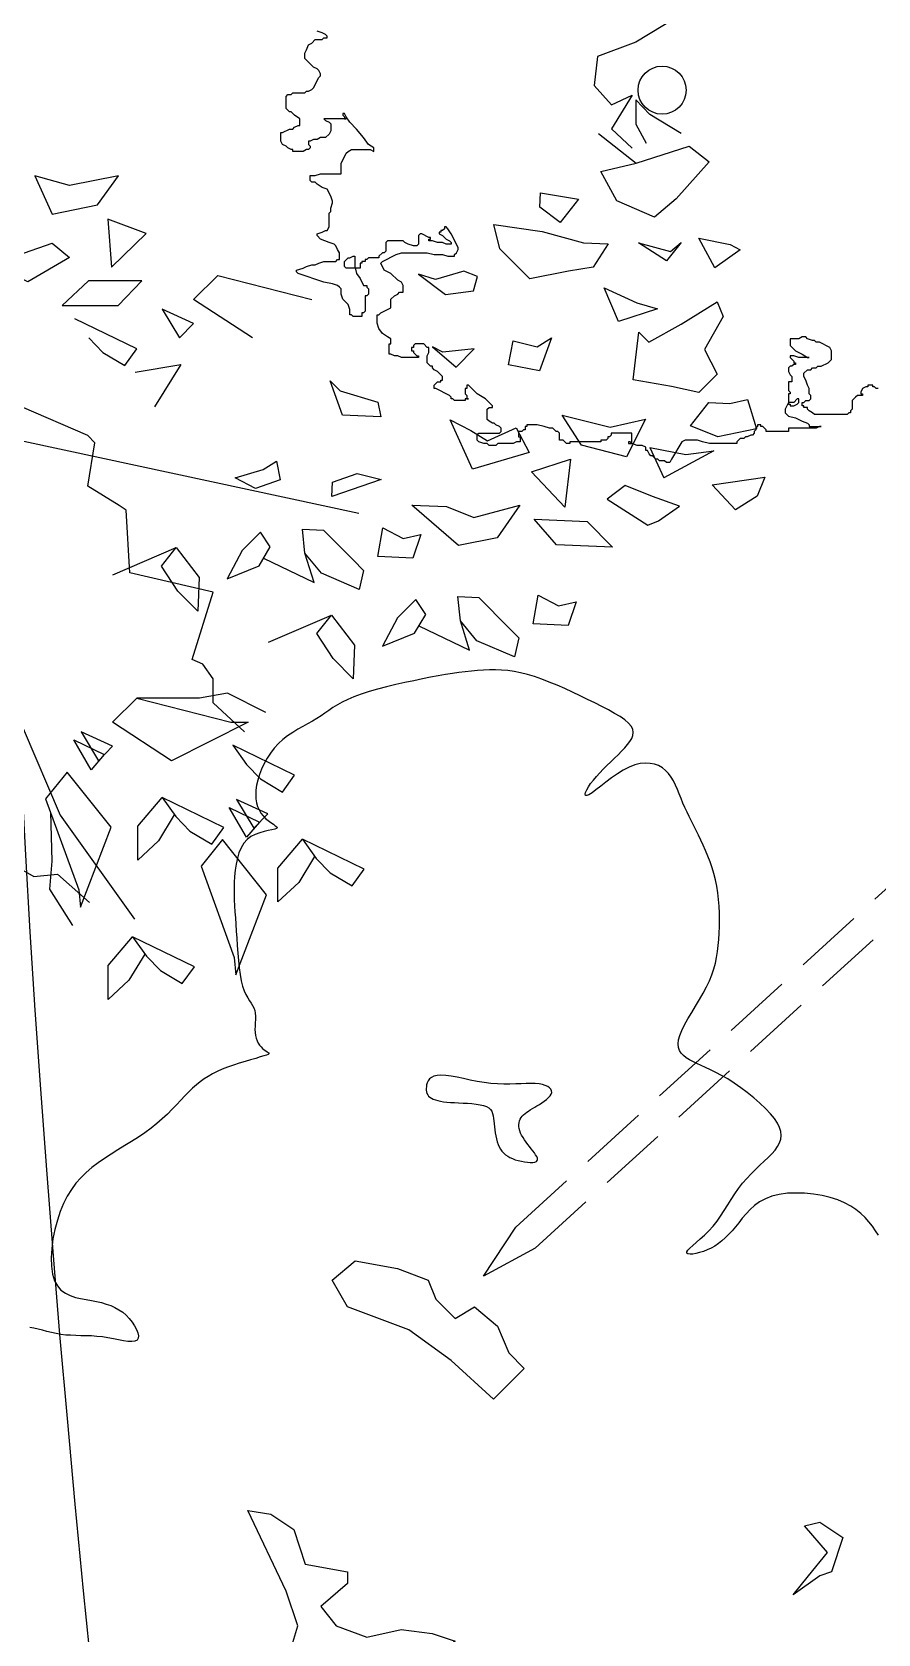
# Model space of a CAD drawing. Header units: metres. Extents: x 10 to 239, y 2 to 253.
# Drawn here: x 31.41 to 34.36, y 27.87 to 33.48 of the extents above; entities that cross this region are included whole.
import ezdxf

# ---------------------------------------------------------------- set-up
doc = ezdxf.new("R2010")
doc.units = ezdxf.units.M
doc.header["$MEASUREMENT"] = 0
doc.linetypes.add('ACAD_ISO02W100', pattern=[15, 12, -3])
for name, color, linetype in [('1', 7, 'Continuous'), ('1gris', 254, 'Continuous'), ('1lianas', 9, 'Continuous'), ('cot200', 9, 'Continuous')]:
    doc.layers.add(name, color=color, linetype=linetype)
doc.layers.add('bloques ARBOLES', color=7, linetype='Continuous', true_color=0xb8d897)

# ---------------------------------------------------------------- blocks, each defined once
blk = doc.blocks.new('ARBOL22')
for points in [[(2.3006, 0.0323), (2.2047, -0.0256), (2.1388, -0.0505), (2.1329, -0.1001), (2.1629, -0.1332), (2.1988, -0.1167), (2.1629, -0.1747), (2.1988, -0.2078)], [(2.2826, -0.1829), (2.2288, -0.1498), (2.2047, -0.125), (2.2047, -0.1665), (2.2227, -0.1996)], [(2.1404, -0.1829), (2.2052, -0.2339)], [(0.0955, -0.2667), (0.3885, -0.6389), (0.7185, -0.7382), (1.0902, -0.6989), (1.7287, -0.836)], [(0.0601, -0.2856), (0.1301, -0.3773), (0.2543, -0.5256), (0.3747, -0.669), (0.5514, -0.7291), (0.9606, -0.7594), (1.1512, -1.2067), (1.2148, -1.3558), (1.3427, -1.5344)], [(1.5456, -0.5346), (1.4438, -0.4684), (1.4858, -0.4271), (1.6476, -0.4684)], [(1.2641, -0.5346), (1.2882, -0.5595), (1.3259, -0.5819), (1.3466, -0.5531), (1.2402, -0.5015)], [(1.3437, -0.5936), (1.4223, -0.5804), (1.377, -0.6531)], [(1.5319, -1.212), (1.478, -1.1623), (1.478, -1.1209), (1.4601, -1.0961), (1.442, -1.0878), (1.478, -0.9719), (1.4061, -0.9552), (1.3343, -0.9388), (1.3283, -0.8311), (1.3163, -0.8228), (1.2624, -0.7895), (1.2743, -0.7151), (1.2621, -0.7025), (1.1483, -0.6528)], [(1.1427, -1.4459), (1.1692, -1.4613), (1.2104, -1.4573), (1.2651, -1.5061)], [(2.2289, -0.7228), (2.253, -0.775)], [(2.2289, -0.7228), (2.2907, -0.7351)], [(2.339, -0.729), (2.253, -0.775)], [(2.2907, -0.7351), (2.339, -0.729)], [(1.5644, -0.9137), (1.6514, -0.9555), (1.6357, -0.905), (1.6315, -0.8634), (1.6675, -0.865), (1.7191, -0.9169), (1.7363, -0.9344), (1.7289, -0.9672), (1.6642, -0.9394), (1.6357, -0.905)], [(1.3056, -0.9419), (1.4142, -0.8951), (1.454, -0.9467), (1.4514, -1.0046), (1.417, -0.97), (1.3889, -0.9272), (1.4142, -0.8951)], [(1.8317, -1.0298), (1.9187, -1.0716), (1.903, -1.0211), (1.8987, -0.9796), (1.9347, -0.9812), (1.9864, -1.0331), (2.0035, -1.0505), (1.9962, -1.0833), (1.9314, -1.0556), (1.903, -1.0211)], [(1.5729, -1.0581), (1.6815, -1.0113), (1.7212, -1.0629), (1.7187, -1.1208), (1.6843, -1.0861), (1.6562, -1.0433), (1.6815, -1.0113)], [(1.5683, -1.1791), (1.5024, -1.1459), (1.4544, -1.1543), (1.3467, -1.1543), (1.5085, -1.1957), (1.5383, -1.1957), (1.4065, -1.2619), (1.3047, -1.1957), (1.3467, -1.1543)], [(1.1981, -1.3506), (1.2002, -1.4346), (1.1965, -1.4831), (1.2358, -1.5455)], [(1.411, -1.355), (1.384, -1.3997), (1.3481, -1.4328), (1.3481, -1.3748), (1.3901, -1.325)], [(1.6522, -1.427), (1.6252, -1.4716), (1.5893, -1.5047), (1.5893, -1.4467), (1.6313, -1.397)], [(1.3601, -1.5949), (1.3331, -1.6395), (1.2972, -1.6726), (1.2972, -1.6146), (1.3392, -1.5649)]]:
    blk.add_lwpolyline(points)
for points in [[(2.1446, -0.2479), (2.2052, -0.2339), (2.2963, -0.2048), (2.3311, -0.2313), (2.2744, -0.295), (2.237, -0.3265), (2.1723, -0.2987)], [(1.315, -0.2554), (1.2311, -0.2721), (1.1712, -0.2554), (1.2012, -0.3218), (1.2791, -0.3052)], [(2.041, -0.2846), (2.1065, -0.2958), (2.0747, -0.3359), (2.0399, -0.3095)], [(1.297, -0.3301), (1.303, -0.4129), (1.3629, -0.3549)], [(2.115, -0.3709), (2.157, -0.3727), (2.1313, -0.413), (2.0889, -0.4195), (2.0224, -0.433), (1.9708, -0.3811), (1.9606, -0.3391), (2.044, -0.3511)], [(1.2311, -0.3963), (1.1593, -0.4378), (1.1412, -0.4294), (1.1061, -0.4025), (1.1532, -0.388), (1.2012, -0.3714)], [(2.2644, -0.3858), (2.283, -0.3701), (2.2576, -0.4021), (2.2093, -0.3706)], [(2.3132, -0.363), (2.3668, -0.3738), (2.3844, -0.3828), (2.3409, -0.4141)], [(1.3145, -0.4785), (1.355, -0.4363), (1.2636, -0.4363), (1.218, -0.4785)], [(1.8604, -0.4342), (1.8309, -0.4245), (1.8773, -0.4597), (1.9255, -0.4536), (1.9325, -0.429), (1.9091, -0.4197)], [(2.1749, -0.5063), (2.1502, -0.4481), (2.2064, -0.4743), (2.2419, -0.4843)], [(1.39, -0.4851), (1.4199, -0.5346), (1.4438, -0.5098)], [(2.2659, -0.618), (2.2005, -0.6068), (2.2102, -0.5243), (2.2274, -0.5417), (2.2827, -0.511), (2.3445, -0.4722), (2.3552, -0.4976), (2.3228, -0.5542), (2.3449, -0.5966), (2.3134, -0.6285)], [(1.8553, -0.5501), (1.8958, -0.585), (1.927, -0.5533), (1.8728, -0.5591)], [(1.9936, -0.5396), (2.0352, -0.5497), (2.0599, -0.5343), (2.0392, -0.5914), (1.9858, -0.5806)], [(1.6789, -0.6085), (1.6961, -0.6258), (1.7612, -0.6453), (1.766, -0.6704), (1.7002, -0.6675)], [(2.4125, -0.6909), (2.346, -0.7045), (2.2988, -0.6859), (2.3306, -0.6457), (2.3665, -0.6473), (2.3968, -0.6404)], [(1.9239, -0.7604), (1.8856, -0.6757), (1.9208, -0.6938), (1.95, -0.7117), (1.999, -0.689), (2.0211, -0.7316)], [(2.0779, -0.6676), (2.1609, -0.688), (2.2215, -0.674), (2.1886, -0.739), (2.1116, -0.7189)], [(2.0925, -0.743), (2.0829, -0.8255), (2.0256, -0.7649)], [(1.587, -0.7465), (1.5933, -0.7788), (1.5506, -0.7934), (1.5155, -0.7753), (1.5641, -0.7608)], [(1.6819, -0.8076), (1.683, -0.7828), (1.7257, -0.768), (1.7671, -0.7783)], [(2.1554, -0.812), (2.2253, -0.8567), (2.2438, -0.8491), (2.28, -0.8239), (2.2336, -0.8073), (2.1864, -0.7885)], [(2.4135, -0.807), (2.3765, -0.8301), (2.3364, -0.787), (2.4268, -0.7743)], [(2.0051, -0.822), (1.9666, -0.8783), (1.9001, -0.8919), (1.8193, -0.822), (1.879, -0.8246), (1.9261, -0.8434)], [(2.0299, -0.8465), (2.1212, -0.8506), (2.1649, -0.8947), (2.0685, -0.8905)], [(1.5762, -0.8941), (1.5593, -0.8685), (1.5279, -0.9002), (1.5019, -0.9488), (1.5568, -0.9264)], [(1.835, -0.8725), (1.8211, -0.9132), (1.7613, -0.9106), (1.7696, -0.8612), (1.8047, -0.8794)], [(1.8434, -1.0103), (1.8266, -0.9846), (1.7952, -1.0164), (1.7691, -1.065), (1.824, -1.0425)], [(2.1023, -0.9886), (2.0884, -1.0294), (2.0285, -1.0267), (2.0368, -0.9773), (2.0719, -0.9955)], [(1.3047, -1.237), (1.2509, -1.2123), (1.2808, -1.2619)], [(1.268, -1.2776), (1.2381, -1.2263), (1.2904, -1.2514)], [(1.5972, -1.3158), (1.618, -1.287), (1.5116, -1.2354), (1.5355, -1.2685), (1.5595, -1.2934)], [(1.2495, -1.514), (1.3026, -1.3765), (1.2268, -1.2816), (1.1897, -1.3274), (1.2466, -1.4844)], [(1.4757, -1.4054), (1.4965, -1.3766), (1.3901, -1.325), (1.4139, -1.3582), (1.438, -1.383)], [(1.5352, -1.3937), (1.5054, -1.3425), (1.5576, -1.3675)], [(1.572, -1.3532), (1.5181, -1.3285), (1.5481, -1.378)], [(1.5167, -1.6302), (1.5698, -1.4926), (1.4941, -1.3977), (1.457, -1.4435), (1.5138, -1.6005)], [(1.7169, -1.4774), (1.7377, -1.4485), (1.6313, -1.397), (1.6552, -1.4301), (1.6792, -1.455)], [(1.4248, -1.6453), (1.4456, -1.6164), (1.3392, -1.5649), (1.363, -1.598), (1.3871, -1.6229)]]:
    blk.add_lwpolyline(points, close=True)
blk = doc.blocks.new('ARB5')
blk.add_lwpolyline([(-4170, -2477), (-4148, -2511), (-4124, -2544), (-4098, -2577), (-4070, -2608), (-4039, -2639), (-4003, -2667), (-3964, -2693), (-3919, -2717), (-3869, -2738), (-3813, -2756), (-3753, -2770), (-3689, -2781), (-3624, -2787), (-3560, -2789), (-3497, -2787), (-3437, -2779), (-3383, -2766), (-3335, -2747), (-3292, -2724), (-3255, -2697), (-3222, -2667), (-3192, -2635), (-3164, -2603), (-3139, -2570), (-3114, -2539), (-3089, -2510), (-3064, -2483), (-3039, -2459), (-3013, -2437), (-2988, -2416), (-2961, -2398), (-2934, -2383), (-2906, -2369), (-2878, -2358), (-2849, -2349), (-2823, -2343), (-2799, -2339), (-2779, -2338), (-2764, -2341), (-2756, -2346), (-2755, -2355), (-2763, -2367), (-2778, -2383), (-2799, -2402), (-2825, -2425), (-2855, -2450), (-2886, -2479), (-2918, -2510), (-2949, -2544), (-2978, -2581), (-3005, -2619), (-3031, -2660), (-3057, -2701), (-3083, -2742), (-3109, -2783), (-3137, -2822), (-3166, -2861), (-3197, -2897), (-3229, -2931), (-3262, -2963), (-3295, -2994), (-3327, -3024), (-3356, -3052), (-3383, -3079), (-3407, -3106), (-3425, -3133), (-3440, -3159), (-3449, -3186), (-3452, -3213), (-3449, -3242), (-3440, -3272), (-3425, -3304), (-3402, -3338), (-3372, -3374), (-3335, -3413), (-3294, -3452), (-3249, -3491), (-3201, -3530), (-3153, -3566), (-3104, -3600), (-3057, -3631), (-3012, -3657), (-2970, -3679), (-2931, -3699), (-2894, -3716), (-2860, -3731), (-2829, -3745), (-2800, -3759), (-2774, -3772), (-2751, -3787), (-2730, -3803), (-2714, -3821), (-2701, -3841), (-2694, -3864), (-2691, -3889), (-2694, -3919), (-2703, -3952), (-2719, -3989), (-2739, -4031), (-2764, -4075), (-2792, -4121), (-2820, -4168), (-2849, -4216), (-2877, -4264), (-2901, -4311), (-2922, -4356), (-2940, -4400), (-2954, -4443), (-2966, -4486), (-2975, -4528), (-2982, -4571), (-2987, -4615), (-2991, -4661), (-2994, -4707), (-2996, -4756), (-2997, -4805), (-2996, -4855), (-2994, -4905), (-2990, -4955), (-2985, -5004), (-2977, -5053), (-2967, -5100), (-2955, -5146), (-2942, -5190), (-2927, -5233), (-2911, -5275), (-2894, -5316), (-2877, -5355), (-2859, -5393), (-2841, -5429), (-2824, -5465), (-2806, -5499), (-2789, -5533), (-2773, -5567), (-2757, -5600), (-2741, -5633), (-2727, -5667), (-2713, -5701), (-2699, -5734), (-2686, -5768), (-2672, -5800), (-2657, -5830), (-2640, -5859), (-2621, -5885), (-2599, -5908), (-2575, -5927), (-2547, -5943), (-2517, -5954), (-2484, -5960), (-2449, -5962), (-2411, -5958), (-2372, -5948), (-2330, -5931), (-2287, -5909), (-2243, -5882), (-2200, -5852), (-2158, -5821), (-2120, -5791), (-2085, -5765), (-2056, -5743), (-2033, -5728), (-2017, -5722), (-2008, -5723), (-2005, -5732), (-2008, -5745), (-2017, -5764), (-2029, -5786), (-2046, -5811), (-2066, -5837), (-2088, -5864), (-2113, -5891), (-2139, -5918), (-2166, -5945), (-2194, -5972), (-2221, -5998), (-2248, -6024), (-2273, -6050), (-2297, -6074), (-2318, -6098), (-2336, -6121), (-2350, -6143), (-2358, -6166), (-2360, -6188), (-2356, -6211), (-2344, -6234), (-2324, -6257), (-2297, -6281), (-2263, -6305), (-2223, -6329), (-2178, -6354), (-2129, -6380), (-2077, -6406), (-2023, -6432), (-1968, -6459), (-1911, -6486), (-1855, -6512), (-1798, -6537), (-1741, -6560), (-1686, -6582), (-1632, -6601), (-1579, -6616), (-1529, -6629), (-1481, -6638), (-1434, -6645), (-1388, -6648), (-1344, -6650), (-1299, -6650), (-1255, -6648), (-1211, -6645), (-1167, -6641), (-1121, -6636), (-1074, -6630), (-1026, -6623), (-975, -6615), (-922, -6606), (-865, -6595), (-805, -6583), (-741, -6570), (-675, -6556), (-608, -6541), (-540, -6524), (-474, -6507), (-412, -6489), (-353, -6470), (-300, -6451), (-254, -6431), (-213, -6411), (-178, -6391), (-145, -6371), (-115, -6350), (-86, -6330), (-57, -6310), (-26, -6290), (7, -6271), (42, -6252), (78, -6232), (115, -6211), (152, -6188), (189, -6164), (224, -6136), (257, -6106), (288, -6073), (315, -6036), (340, -5998), (362, -5958), (381, -5917), (396, -5877), (409, -5837), (418, -5799), (423, -5763), (425, -5729), (423, -5698), (419, -5668), (411, -5641), (400, -5616), (387, -5593), (370, -5572), (352, -5554), (332, -5538), (312, -5523), (294, -5511), (280, -5500), (270, -5491), (267, -5484), (271, -5478), (284, -5473), (305, -5469), (332, -5464), (362, -5457), (395, -5448), (428, -5436), (460, -5419), (488, -5398), (513, -5370), (532, -5337), (548, -5299), (560, -5259), (570, -5216), (576, -5171), (580, -5126), (583, -5081), (584, -5037), (584, -4994), (583, -4952), (581, -4909), (579, -4865), (575, -4819), (572, -4772), (569, -4722), (565, -4669), (561, -4615), (557, -4559), (552, -4505), (546, -4452), (539, -4402), (531, -4356), (521, -4316), (510, -4282), (497, -4253), (484, -4229), (471, -4208), (459, -4190), (448, -4172), (438, -4155), (432, -4136), (428, -4116), (426, -4093), (426, -4070), (428, -4046), (429, -4021), (430, -3997), (429, -3974), (427, -3952), (422, -3932), (415, -3913), (406, -3896), (396, -3881), (385, -3868), (374, -3856), (362, -3846), (351, -3839), (341, -3832), (333, -3827), (327, -3823), (325, -3820), (327, -3816), (334, -3812), (346, -3807), (366, -3801), (392, -3793), (425, -3783), (462, -3772), (503, -3760), (546, -3747), (589, -3732), (632, -3717), (672, -3702), (710, -3685), (744, -3668), (776, -3650), (806, -3631), (835, -3610), (862, -3588), (890, -3563), (918, -3536), (947, -3507), (977, -3475), (1008, -3441), (1041, -3407), (1076, -3372), (1114, -3336), (1154, -3301), (1197, -3267), (1242, -3234), (1290, -3202), (1340, -3170), (1391, -3139), (1442, -3108), (1492, -3077), (1541, -3045), (1588, -3012), (1633, -2977), (1675, -2941), (1714, -2902), (1751, -2861), (1784, -2815), (1815, -2766), (1842, -2712), (1867, -2653), (1888, -2588), (1906, -2520), (1920, -2450), (1929, -2380), (1933, -2312), (1931, -2249), (1924, -2191), (1909, -2142), (1888, -2103), (1861, -2072), (1829, -2049), (1794, -2032), (1755, -2019), (1716, -2010), (1675, -2003), (1636, -1996), (1598, -1988), (1561, -1980), (1527, -1969), (1494, -1958), (1463, -1944), (1434, -1928), (1406, -1909), (1381, -1887), (1357, -1863), (1336, -1837), (1318, -1810), (1303, -1783), (1294, -1758), (1290, -1735), (1292, -1717), (1300, -1703), (1316, -1695), (1339, -1693), (1367, -1694), (1400, -1699), (1436, -1706), (1474, -1713), (1515, -1720), (1555, -1727), (1596, -1731), (1636, -1734), (1675, -1735), (1714, -1736), (1752, -1737), (1790, -1739), (1826, -1741), (1862, -1746), (1897, -1752), (1931, -1760), (1965, -1768), (1997, -1777), (2029, -1785), (2061, -1791), (2092, -1796)])
for points in [[(-564, 631), (2, 829), (172, 602), (115, 404), (200, 149), (484, -446), (314, -418), (144, -305), (59, -50), (-253, 7), (-253, 92), (-55, 262), (-168, 404), (-394, 489), (-649, 432), (-876, 461), (-1046, 517), (-876, 659)], [(-3907, -248), (-3822, 7), (-3737, 36), (-3539, 177), (-3652, 36), (-3794, -135), (-3624, -333), (-3737, -361)], [(-1556, -1495), (-1329, -1268), (-1018, -1552), (-706, -1779), (-253, -1949), (-140, -2147), (-309, -2289), (-621, -2232), (-848, -2147), (-904, -2005), (-1046, -1864), (-1188, -1949), (-1358, -1807), (-1443, -1609)], [(-1310, -3598), (-1260, -3604), (-1209, -3613), (-1158, -3623), (-1109, -3634), (-1061, -3643), (-1017, -3651), (-977, -3657), (-942, -3659), (-913, -3657), (-890, -3651), (-872, -3642), (-858, -3631), (-848, -3617), (-841, -3603), (-836, -3588), (-834, -3574), (-832, -3560), (-833, -3547), (-835, -3535), (-838, -3524), (-844, -3514), (-851, -3505), (-860, -3496), (-871, -3489), (-885, -3482), (-901, -3476), (-918, -3471), (-939, -3467), (-961, -3463), (-985, -3460), (-1012, -3458), (-1041, -3456), (-1072, -3454), (-1105, -3453), (-1138, -3451), (-1170, -3449), (-1201, -3446), (-1230, -3441), (-1256, -3435), (-1277, -3427), (-1294, -3418), (-1307, -3406), (-1317, -3392), (-1323, -3376), (-1328, -3359), (-1330, -3340), (-1332, -3321), (-1334, -3300), (-1336, -3278), (-1339, -3256), (-1342, -3234), (-1346, -3211), (-1351, -3189), (-1357, -3168), (-1364, -3148), (-1372, -3130), (-1381, -3113), (-1392, -3098), (-1405, -3084), (-1418, -3072), (-1434, -3061), (-1451, -3051), (-1469, -3043), (-1490, -3035), (-1512, -3029), (-1535, -3023), (-1558, -3019), (-1580, -3016), (-1601, -3014), (-1619, -3015), (-1634, -3017), (-1646, -3021), (-1652, -3028), (-1654, -3036), (-1653, -3046), (-1648, -3058), (-1640, -3071), (-1631, -3085), (-1620, -3100), (-1608, -3116), (-1595, -3132), (-1583, -3148), (-1570, -3165), (-1558, -3182), (-1547, -3199), (-1537, -3215), (-1529, -3232), (-1523, -3248), (-1519, -3264), (-1516, -3279), (-1516, -3294), (-1518, -3308), (-1522, -3321), (-1527, -3334), (-1534, -3346), (-1542, -3357), (-1551, -3367), (-1562, -3376), (-1574, -3386), (-1587, -3394), (-1601, -3403), (-1617, -3412), (-1633, -3422), (-1650, -3432), (-1668, -3443), (-1687, -3455), (-1704, -3467), (-1721, -3480), (-1735, -3493), (-1747, -3506), (-1755, -3519), (-1759, -3531), (-1758, -3544), (-1753, -3555), (-1743, -3566), (-1729, -3575), (-1711, -3583), (-1690, -3590), (-1665, -3595), (-1636, -3598), (-1604, -3598), (-1570, -3598), (-1533, -3596), (-1493, -3594), (-1450, -3593), (-1406, -3592), (-1359, -3594)]]:
    blk.add_lwpolyline(points, close=True)
blk = doc.blocks.new('asddsd')
at = {"layer": 'bloques ARBOLES', "xscale": 2.033276188942182, "yscale": 2.033276188942182, "zscale": 2.033276188942182}
blk.add_blockref('ARBOL22', (10.4051, 24.192), dxfattribs=at)
at = {"layer": 'bloques ARBOLES', "xscale": 0.0004740765671158, "yscale": 0.0004740765671158, "zscale": 0.0004740765671158, "rotation": 180}
blk.add_blockref('ARB5', (13.7602, 18.7914), dxfattribs=at)
blk = doc.blocks.new('A$C0BFF049C')
for p, q in [((0.0463, 0.5052), (0.0484, 0.5115)), ((0.0484, 0.5115), (0.0526, 0.5136)), ((0.0526, 0.5136), (0.0569, 0.5178)), ((0.0569, 0.5178), (0.0653, 0.5178)), ((0.0653, 0.5262), (0.059, 0.5283)), ((0.0695, 0.5241), (0.0653, 0.5262)), ((0.0653, 0.5178), (0.0674, 0.5199)), ((0.0674, 0.5199), (0.0716, 0.5199)), ((0.0716, 0.522), (0.0695, 0.5241)), ((0.0716, 0.5199), (0.0716, 0.522)), ((0.0442, 0.501), (0.0463, 0.5052)), ((0.0442, 0.4946), (0.0442, 0.501)), ((0.0548, 0.4841), (0.0442, 0.4946)), ((0.059, 0.482), (0.0548, 0.4841)), ((0.0548, 0.4589), (0.0611, 0.4715)), ((0.0611, 0.4799), (0.059, 0.482)), ((0.0632, 0.4757), (0.0611, 0.4799)), ((0.0611, 0.4715), (0.0632, 0.4736)), ((0.0632, 0.4736), (0.0632, 0.4757)), ((0.0274, 0.4504), (0.0295, 0.4525)), ((0.0295, 0.4525), (0.0442, 0.4525)), ((0.0442, 0.4525), (0.0463, 0.4546)), ((0.0463, 0.4546), (0.0484, 0.4546)), ((0.0484, 0.4546), (0.0526, 0.4567)), ((0.0526, 0.4567), (0.0548, 0.4589)), ((0.0211, 0.4483), (0.0232, 0.4504)), ((0.0211, 0.4336), (0.0211, 0.4483)), ((0.0253, 0.4294), (0.0211, 0.4336)), ((0.0232, 0.4504), (0.0274, 0.4504)), ((0.0274, 0.4294), (0.0253, 0.4294)), ((0.0316, 0.4252), (0.0274, 0.4294)), ((0.0379, 0.421), (0.0316, 0.4252)), ((0.0316, 0.4104), (0.0358, 0.4125)), ((0.0358, 0.4125), (0.0379, 0.4125)), ((0.0379, 0.4125), (0.0379, 0.421)), ((0.0674, 0.421), (0.0695, 0.4189)), ((0.0948, 0.421), (0.0674, 0.421)), ((0.0695, 0.4189), (0.0737, 0.4168)), ((0.0737, 0.4168), (0.0758, 0.4147)), ((0.0758, 0.4147), (0.0758, 0.4062)), ((0.0906, 0.4273), (0.0906, 0.4252)), ((0.0927, 0.4273), (0.0906, 0.4273)), ((0.0906, 0.4252), (0.0927, 0.4231)), ((0.0948, 0.4231), (0.0927, 0.4273)), ((0.0927, 0.4231), (0.0927, 0.421)), ((0.0927, 0.421), (0.0948, 0.421)), ((0.099, 0.4168), (0.0948, 0.4231)), ((0.1074, 0.4083), (0.099, 0.4168)), ((0.0147, 0.4041), (0.0168, 0.4041)), ((0.0147, 0.3936), (0.0147, 0.4041)), ((0.0168, 0.3894), (0.0147, 0.3936)), ((0.0168, 0.4041), (0.0253, 0.4083)), ((0.0253, 0.4083), (0.0295, 0.4083)), ((0.0295, 0.4083), (0.0316, 0.4104)), ((0.0484, 0.3936), (0.0484, 0.3894)), ((0.0505, 0.3936), (0.0484, 0.3936)), ((0.0548, 0.3957), (0.0505, 0.3936)), ((0.059, 0.3957), (0.0548, 0.3957)), ((0.0632, 0.3978), (0.059, 0.3957)), ((0.0695, 0.3978), (0.0632, 0.3978)), ((0.0737, 0.402), (0.0695, 0.3978)), ((0.0758, 0.4062), (0.0737, 0.402)), ((0.1158, 0.3978), (0.1074, 0.4083)), ((0.1221, 0.3894), (0.1158, 0.3978)), ((0.0211, 0.3873), (0.0168, 0.3894)), ((0.0232, 0.3852), (0.0211, 0.3873)), ((0.0274, 0.3831), (0.0232, 0.3852)), ((0.0295, 0.3831), (0.0274, 0.3831)), ((0.0295, 0.381), (0.0295, 0.3831)), ((0.0421, 0.381), (0.0295, 0.381)), ((0.0463, 0.3831), (0.0421, 0.381)), ((0.0484, 0.3831), (0.0463, 0.3831)), ((0.0484, 0.3894), (0.0505, 0.3873)), ((0.0505, 0.3852), (0.0484, 0.3831)), ((0.0505, 0.3873), (0.0505, 0.3852)), ((0.0884, 0.3662), (0.0948, 0.3789)), ((0.0948, 0.3789), (0.0969, 0.381)), ((0.0969, 0.381), (0.1011, 0.3831)), ((0.1011, 0.3831), (0.1242, 0.3831)), ((0.1285, 0.3852), (0.1221, 0.3894)), ((0.1242, 0.3831), (0.1285, 0.381)), ((0.1285, 0.381), (0.1285, 0.3852)), ((0.0569, 0.3515), (0.0632, 0.3536)), ((0.0632, 0.3536), (0.0884, 0.3536)), ((0.0884, 0.3536), (0.0884, 0.3662)), ((0.0505, 0.3515), (0.0569, 0.3515)), ((0.0505, 0.3452), (0.0505, 0.3515)), ((0.0526, 0.3431), (0.0505, 0.3452)), ((0.0569, 0.3431), (0.0526, 0.3431)), ((0.059, 0.341), (0.0569, 0.3431)), ((0.0653, 0.3368), (0.059, 0.341)), ((0.0716, 0.3347), (0.0653, 0.3368)), ((0.0758, 0.3262), (0.0716, 0.3347)), ((0.0779, 0.3199), (0.0758, 0.3262)), ((0.0758, 0.3115), (0.0779, 0.3178)), ((0.0779, 0.3178), (0.0779, 0.3199)), ((0.0737, 0.3052), (0.0758, 0.3073)), ((0.0737, 0.2884), (0.0737, 0.3052)), ((0.0758, 0.3073), (0.0758, 0.3115)), ((0.059, 0.2799), (0.0653, 0.282)), ((0.059, 0.2778), (0.059, 0.2799)), ((0.0632, 0.2736), (0.059, 0.2778)), ((0.0653, 0.282), (0.0695, 0.2842)), ((0.0695, 0.2842), (0.0716, 0.2842)), ((0.0716, 0.2842), (0.0737, 0.2884)), ((0.1853, 0.2799), (0.1832, 0.2778)), ((0.1832, 0.2778), (0.1832, 0.2673)), ((0.1874, 0.2799), (0.1853, 0.2799)), ((0.1958, 0.2757), (0.1874, 0.2799)), ((0.198, 0.2757), (0.1958, 0.2757)), ((0.198, 0.2736), (0.198, 0.2757)), ((0.2085, 0.282), (0.2085, 0.2799)), ((0.2106, 0.282), (0.2085, 0.282)), ((0.2085, 0.2799), (0.2127, 0.2778)), ((0.2106, 0.2842), (0.2106, 0.282)), ((0.2127, 0.2842), (0.2106, 0.2842)), ((0.2148, 0.2863), (0.2127, 0.2842)), ((0.2127, 0.2778), (0.2169, 0.2736)), ((0.2148, 0.2884), (0.2148, 0.2863)), ((0.2169, 0.2884), (0.2148, 0.2884)), ((0.219, 0.2863), (0.2169, 0.2884)), ((0.2232, 0.2799), (0.219, 0.2863)), ((0.2316, 0.2631), (0.2232, 0.2799)), ((0.0737, 0.2694), (0.0632, 0.2736)), ((0.08, 0.2673), (0.0737, 0.2694)), ((0.0821, 0.2652), (0.08, 0.2673)), ((0.0842, 0.261), (0.0821, 0.2652)), ((0.0863, 0.2568), (0.0842, 0.261)), ((0.0863, 0.2484), (0.0863, 0.2568)), ((0.139, 0.2568), (0.1348, 0.2526)), ((0.1411, 0.2568), (0.139, 0.2568)), ((0.1432, 0.2589), (0.1411, 0.2568)), ((0.1453, 0.2715), (0.1432, 0.2694)), ((0.1432, 0.2694), (0.1432, 0.2589)), ((0.1643, 0.2715), (0.1453, 0.2715)), ((0.1558, 0.2547), (0.1622, 0.2568)), ((0.1622, 0.2568), (0.1937, 0.2568)), ((0.1664, 0.2694), (0.1643, 0.2715)), ((0.1706, 0.2673), (0.1664, 0.2694)), ((0.1769, 0.2652), (0.1706, 0.2673)), ((0.1811, 0.2652), (0.1769, 0.2652)), ((0.1832, 0.2673), (0.1811, 0.2652)), ((0.1937, 0.2568), (0.2022, 0.2547)), ((0.1958, 0.2736), (0.198, 0.2736)), ((0.1958, 0.2715), (0.1958, 0.2736)), ((0.2001, 0.2715), (0.1958, 0.2715)), ((0.2064, 0.2694), (0.2001, 0.2715)), ((0.2127, 0.2694), (0.2064, 0.2694)), ((0.2169, 0.2673), (0.2127, 0.2694)), ((0.2169, 0.2736), (0.2211, 0.2715)), ((0.2232, 0.2673), (0.2169, 0.2673)), ((0.2211, 0.2715), (0.2232, 0.2694)), ((0.2232, 0.2694), (0.2232, 0.2673)), ((0.2274, 0.2547), (0.2295, 0.2568)), ((0.2295, 0.2568), (0.2316, 0.261)), ((0.2316, 0.261), (0.2316, 0.2631)), ((0.0337, 0.2357), (0.0421, 0.2378)), ((0.0337, 0.2336), (0.0337, 0.2357)), ((0.0421, 0.2378), (0.0463, 0.24)), ((0.0463, 0.24), (0.0526, 0.2421)), ((0.0526, 0.2421), (0.0569, 0.2421)), ((0.0569, 0.2421), (0.0611, 0.2442)), ((0.0611, 0.2442), (0.0674, 0.2463)), ((0.0674, 0.2463), (0.0821, 0.2463)), ((0.0821, 0.2463), (0.0842, 0.2484)), ((0.0842, 0.2484), (0.0863, 0.2484)), ((0.0927, 0.2463), (0.0969, 0.2505)), ((0.0927, 0.24), (0.0927, 0.2463)), ((0.0948, 0.2378), (0.0927, 0.24)), ((0.1116, 0.2378), (0.0948, 0.2378)), ((0.0969, 0.2505), (0.099, 0.2505)), ((0.099, 0.2505), (0.1032, 0.2526)), ((0.1032, 0.2526), (0.1053, 0.2526)), ((0.1053, 0.2526), (0.1053, 0.24)), ((0.1053, 0.24), (0.1074, 0.2315)), ((0.1116, 0.2442), (0.1116, 0.2378)), ((0.1137, 0.2442), (0.1116, 0.2442)), ((0.1137, 0.2463), (0.1137, 0.2442)), ((0.1179, 0.2463), (0.1137, 0.2463)), ((0.1179, 0.2484), (0.1179, 0.2463)), ((0.12, 0.2484), (0.1179, 0.2484)), ((0.1221, 0.2505), (0.12, 0.2484)), ((0.1348, 0.2505), (0.1221, 0.2505)), ((0.1348, 0.2526), (0.1348, 0.2505)), ((0.1369, 0.2442), (0.139, 0.2463)), ((0.1411, 0.2357), (0.1369, 0.2442)), ((0.139, 0.2463), (0.1558, 0.2547)), ((0.1495, 0.2315), (0.1411, 0.2357)), ((0.2022, 0.2547), (0.2127, 0.2547)), ((0.2127, 0.2547), (0.219, 0.2526)), ((0.219, 0.2526), (0.2274, 0.2526)), ((0.2274, 0.2526), (0.2274, 0.2547)), ((0.0358, 0.2315), (0.0337, 0.2336)), ((0.0674, 0.221), (0.0358, 0.2315)), ((0.0779, 0.2189), (0.0674, 0.221)), ((0.0842, 0.2168), (0.0779, 0.2189)), ((0.0863, 0.2147), (0.0842, 0.2168)), ((0.1074, 0.2315), (0.1116, 0.2252)), ((0.1116, 0.2252), (0.1158, 0.2168)), ((0.1158, 0.2168), (0.12, 0.2168)), ((0.12, 0.2168), (0.12, 0.2147)), ((0.1579, 0.2231), (0.1495, 0.2315)), ((0.1622, 0.221), (0.1579, 0.2231)), ((0.1643, 0.2168), (0.1622, 0.221)), ((0.1643, 0.2084), (0.1643, 0.2168)), ((0.0884, 0.2126), (0.0863, 0.2147)), ((0.0884, 0.2063), (0.0884, 0.2126)), ((0.0906, 0.2), (0.0884, 0.2063)), ((0.0969, 0.1936), (0.0906, 0.2)), ((0.1179, 0.2042), (0.1179, 0.1852)), ((0.12, 0.2042), (0.1179, 0.2042)), ((0.12, 0.2147), (0.1221, 0.2126)), ((0.1221, 0.2063), (0.12, 0.2042)), ((0.1221, 0.2126), (0.1221, 0.2063)), ((0.1495, 0.2), (0.1537, 0.2042)), ((0.1495, 0.1894), (0.1495, 0.2)), ((0.1537, 0.2042), (0.1579, 0.2063)), ((0.1579, 0.2063), (0.16, 0.2084)), ((0.16, 0.2084), (0.1643, 0.2084)), ((0.099, 0.1873), (0.0969, 0.1936)), ((0.099, 0.181), (0.099, 0.1873)), ((0.1011, 0.181), (0.099, 0.181)), ((0.1032, 0.1789), (0.1011, 0.181)), ((0.1137, 0.1789), (0.1032, 0.1789)), ((0.1137, 0.1831), (0.1137, 0.1789)), ((0.1158, 0.1831), (0.1137, 0.1831)), ((0.1179, 0.1852), (0.1158, 0.1831)), ((0.1327, 0.181), (0.1348, 0.181)), ((0.1327, 0.1705), (0.1327, 0.181)), ((0.1348, 0.181), (0.1369, 0.1831)), ((0.1369, 0.1831), (0.1495, 0.1894)), ((0.1348, 0.1642), (0.1327, 0.1705)), ((0.139, 0.1579), (0.1348, 0.1642)), ((0.1453, 0.1537), (0.139, 0.1579)), ((0.1495, 0.1515), (0.1453, 0.1537)), ((0.1474, 0.1452), (0.1495, 0.1452)), ((0.1474, 0.1326), (0.1474, 0.1452)), ((0.1495, 0.1452), (0.1495, 0.1515)), ((0.1748, 0.141), (0.1748, 0.1368)), ((0.1769, 0.141), (0.1748, 0.141)), ((0.179, 0.1452), (0.1769, 0.1431)), ((0.1769, 0.1431), (0.1769, 0.141)), ((0.1895, 0.1452), (0.179, 0.1452)), ((0.1937, 0.141), (0.1895, 0.1452)), ((0.1958, 0.141), (0.1937, 0.141)), ((0.1958, 0.1347), (0.1958, 0.141)), ((0.6381, 0.1515), (0.6381, 0.1431)), ((0.6486, 0.1515), (0.6381, 0.1515)), ((0.6381, 0.1431), (0.6444, 0.1368)), ((0.6528, 0.1537), (0.6486, 0.1515)), ((0.657, 0.1537), (0.6528, 0.1537)), ((0.6591, 0.1515), (0.657, 0.1537)), ((0.6655, 0.1494), (0.6591, 0.1515)), ((0.6676, 0.1494), (0.6655, 0.1494)), ((0.6697, 0.1473), (0.6676, 0.1494)), ((0.6739, 0.1473), (0.6697, 0.1473)), ((0.6865, 0.141), (0.6739, 0.1473)), ((0.6886, 0.1368), (0.6865, 0.141)), ((0.1495, 0.1326), (0.1474, 0.1326)), ((0.1537, 0.1305), (0.1495, 0.1326)), ((0.1579, 0.1305), (0.1537, 0.1305)), ((0.1622, 0.1284), (0.1579, 0.1305)), ((0.1832, 0.1284), (0.1622, 0.1284)), ((0.1748, 0.1368), (0.1769, 0.1368)), ((0.1769, 0.1368), (0.1769, 0.1347)), ((0.1769, 0.1347), (0.1811, 0.1305)), ((0.1811, 0.1305), (0.1832, 0.1305)), ((0.1832, 0.1305), (0.1832, 0.1284)), ((0.1937, 0.1305), (0.1958, 0.1347)), ((0.1937, 0.1221), (0.1937, 0.1305)), ((0.198, 0.1179), (0.1937, 0.1221)), ((0.2001, 0.1179), (0.198, 0.1179)), ((0.2001, 0.1158), (0.2001, 0.1179)), ((0.6381, 0.1179), (0.636, 0.1158)), ((0.6381, 0.1305), (0.6381, 0.1284)), ((0.6423, 0.1305), (0.6381, 0.1305)), ((0.6381, 0.1284), (0.6423, 0.1242)), ((0.6402, 0.1179), (0.6381, 0.1179)), ((0.6423, 0.12), (0.6402, 0.1179)), ((0.6486, 0.1284), (0.6423, 0.1305)), ((0.6423, 0.1242), (0.6423, 0.1221)), ((0.6423, 0.1221), (0.6444, 0.1221)), ((0.6444, 0.12), (0.6423, 0.12)), ((0.6444, 0.1368), (0.6528, 0.1326)), ((0.6444, 0.1221), (0.6444, 0.12)), ((0.6613, 0.1284), (0.6486, 0.1284)), ((0.6528, 0.1326), (0.6591, 0.1284)), ((0.6591, 0.1284), (0.6613, 0.1284)), ((0.6697, 0.1158), (0.6718, 0.1179)), ((0.6718, 0.1179), (0.676, 0.1179)), ((0.676, 0.1179), (0.6844, 0.1221)), ((0.6844, 0.1221), (0.6886, 0.1263)), ((0.6886, 0.1263), (0.6886, 0.1368)), ((0.2022, 0.1137), (0.2001, 0.1158)), ((0.2064, 0.1116), (0.2022, 0.1137)), ((0.2022, 0.0947), (0.2064, 0.0989)), ((0.2127, 0.1052), (0.2064, 0.1116)), ((0.2064, 0.0989), (0.2106, 0.0989)), ((0.2106, 0.101), (0.2127, 0.101)), ((0.2106, 0.0989), (0.2106, 0.101)), ((0.2127, 0.101), (0.2127, 0.1052)), ((0.636, 0.1158), (0.636, 0.1116)), ((0.636, 0.1116), (0.6381, 0.1073)), ((0.636, 0.0989), (0.636, 0.0884)), ((0.6402, 0.0989), (0.636, 0.0989)), ((0.6381, 0.1073), (0.6402, 0.1052)), ((0.6402, 0.1052), (0.6402, 0.0989)), ((0.6549, 0.1095), (0.6591, 0.1137)), ((0.6549, 0.1052), (0.6549, 0.1095)), ((0.657, 0.101), (0.6549, 0.1052)), ((0.6591, 0.0947), (0.657, 0.101)), ((0.6591, 0.1137), (0.6634, 0.1137)), ((0.6634, 0.1137), (0.6655, 0.1158)), ((0.6655, 0.1158), (0.6697, 0.1158)), ((0.2022, 0.0905), (0.2022, 0.0947)), ((0.2043, 0.0905), (0.2022, 0.0905)), ((0.2211, 0.0821), (0.2043, 0.0905)), ((0.2232, 0.08), (0.2211, 0.0821)), ((0.2232, 0.0779), (0.2232, 0.08)), ((0.2401, 0.0905), (0.2401, 0.0842)), ((0.2422, 0.0905), (0.2401, 0.0905)), ((0.2401, 0.0842), (0.2422, 0.0821)), ((0.2422, 0.0947), (0.2422, 0.0905)), ((0.2443, 0.0947), (0.2422, 0.0947)), ((0.2422, 0.0821), (0.2422, 0.0779)), ((0.2485, 0.0905), (0.2443, 0.0947)), ((0.2548, 0.0842), (0.2485, 0.0905)), ((0.2653, 0.0779), (0.2548, 0.0842)), ((0.636, 0.0884), (0.6381, 0.0863)), ((0.636, 0.0842), (0.636, 0.0716)), ((0.6381, 0.0842), (0.636, 0.0842)), ((0.6381, 0.0863), (0.6381, 0.0842)), ((0.6613, 0.0905), (0.6591, 0.0947)), ((0.6613, 0.0842), (0.6613, 0.0905)), ((0.6634, 0.0821), (0.6613, 0.0842)), ((0.6634, 0.0779), (0.6634, 0.0821)), ((0.7181, 0.08), (0.716, 0.0779)), ((0.7202, 0.0821), (0.7181, 0.08)), ((0.7265, 0.0821), (0.7202, 0.0821)), ((0.7265, 0.0905), (0.7244, 0.0863)), ((0.7244, 0.0863), (0.7244, 0.0842)), ((0.7244, 0.0842), (0.7265, 0.0842)), ((0.7307, 0.0926), (0.7265, 0.0905)), ((0.7265, 0.0842), (0.7265, 0.0821)), ((0.7329, 0.0926), (0.7307, 0.0926)), ((0.7329, 0.0947), (0.7329, 0.0926)), ((0.7392, 0.0947), (0.7329, 0.0947)), ((0.7392, 0.0926), (0.7392, 0.0947)), ((0.7413, 0.0926), (0.7392, 0.0926)), ((0.7434, 0.0905), (0.7413, 0.0926)), ((0.7455, 0.0905), (0.7434, 0.0905)), ((0.2253, 0.0779), (0.2232, 0.0779)), ((0.2274, 0.0758), (0.2253, 0.0779)), ((0.2401, 0.0758), (0.2274, 0.0758)), ((0.2401, 0.0779), (0.2401, 0.0758)), ((0.2443, 0.0779), (0.2401, 0.0779)), ((0.2422, 0.0779), (0.2443, 0.0779)), ((0.2738, 0.0695), (0.2653, 0.0779)), ((0.2674, 0.0652), (0.2696, 0.0674)), ((0.2674, 0.0526), (0.2674, 0.0652)), ((0.2696, 0.0674), (0.2738, 0.0674)), ((0.2738, 0.0674), (0.2738, 0.0695)), ((0.636, 0.0737), (0.6318, 0.0652)), ((0.6318, 0.0652), (0.6318, 0.061)), ((0.6318, 0.061), (0.636, 0.0568)), ((0.6423, 0.0737), (0.636, 0.0737)), ((0.636, 0.0716), (0.6381, 0.0716)), ((0.6381, 0.0716), (0.6381, 0.0695)), ((0.6381, 0.0695), (0.6423, 0.0695)), ((0.6465, 0.0779), (0.6423, 0.0737)), ((0.6423, 0.0695), (0.6465, 0.0716)), ((0.6486, 0.0779), (0.6465, 0.0779)), ((0.6465, 0.0716), (0.6486, 0.0737)), ((0.6486, 0.0737), (0.6486, 0.0779)), ((0.6528, 0.0737), (0.6549, 0.0737)), ((0.6528, 0.0695), (0.6528, 0.0737)), ((0.6549, 0.0695), (0.6528, 0.0695)), ((0.6549, 0.0737), (0.657, 0.0758)), ((0.6549, 0.0674), (0.6549, 0.0695)), ((0.6591, 0.0674), (0.6549, 0.0674)), ((0.657, 0.0758), (0.6613, 0.0758)), ((0.6591, 0.0652), (0.6591, 0.0674)), ((0.6613, 0.0631), (0.6591, 0.0652)), ((0.6613, 0.0758), (0.6634, 0.0779)), ((0.6655, 0.061), (0.6613, 0.0631)), ((0.6676, 0.0589), (0.6655, 0.061)), ((0.7076, 0.0589), (0.6676, 0.0589)), ((0.7097, 0.061), (0.7076, 0.0589)), ((0.7118, 0.061), (0.7097, 0.061)), ((0.7139, 0.0652), (0.7118, 0.0631)), ((0.7118, 0.0631), (0.7118, 0.061)), ((0.716, 0.0779), (0.7139, 0.0758)), ((0.7139, 0.0758), (0.7139, 0.0652)), ((0.2696, 0.0505), (0.2674, 0.0526)), ((0.2738, 0.0484), (0.2696, 0.0505)), ((0.2759, 0.0484), (0.2738, 0.0484)), ((0.278, 0.0463), (0.2759, 0.0484)), ((0.2822, 0.0442), (0.278, 0.0463)), ((0.2843, 0.0421), (0.2822, 0.0442)), ((0.2843, 0.0379), (0.2843, 0.0421)), ((0.3117, 0.04), (0.3096, 0.0379)), ((0.3138, 0.04), (0.3117, 0.04)), ((0.3138, 0.0442), (0.3138, 0.04)), ((0.3159, 0.0442), (0.3138, 0.0442)), ((0.3159, 0.0463), (0.3159, 0.0442)), ((0.3285, 0.0463), (0.3159, 0.0463)), ((0.3369, 0.0442), (0.3285, 0.0463)), ((0.3433, 0.0421), (0.3369, 0.0442)), ((0.3475, 0.0421), (0.3433, 0.0421)), ((0.3517, 0.0379), (0.3475, 0.0421)), ((0.596, 0.04), (0.5939, 0.0379)), ((0.5981, 0.0442), (0.596, 0.0421)), ((0.596, 0.0421), (0.596, 0.04)), ((0.5981, 0.0463), (0.5981, 0.0442)), ((0.6023, 0.0463), (0.5981, 0.0463)), ((0.6023, 0.0442), (0.6023, 0.0463)), ((0.6044, 0.0442), (0.6023, 0.0442)), ((0.6086, 0.04), (0.6044, 0.0442)), ((0.6086, 0.0379), (0.6086, 0.04)), ((0.636, 0.0568), (0.6444, 0.0547)), ((0.636, 0.0421), (0.636, 0.0379)), ((0.6697, 0.0421), (0.636, 0.0421)), ((0.6444, 0.0547), (0.6528, 0.0505)), ((0.6528, 0.0505), (0.6591, 0.0484)), ((0.6591, 0.0484), (0.6613, 0.0463)), ((0.6613, 0.0463), (0.6613, 0.0442)), ((0.6613, 0.0442), (0.676, 0.0442)), ((0.6739, 0.0442), (0.6697, 0.0421)), ((0.676, 0.0442), (0.6739, 0.0442)), ((0.2548, 0.0337), (0.2569, 0.0358)), ((0.2548, 0.0274), (0.2548, 0.0337)), ((0.2569, 0.0253), (0.2548, 0.0274)), ((0.2569, 0.0358), (0.2822, 0.0358)), ((0.2632, 0.0232), (0.2569, 0.0253)), ((0.2674, 0.0232), (0.2632, 0.0232)), ((0.2696, 0.021), (0.2674, 0.0232)), ((0.278, 0.021), (0.2696, 0.021)), ((0.2801, 0.0232), (0.278, 0.021)), ((0.299, 0.0232), (0.2801, 0.0232)), ((0.2822, 0.0358), (0.2843, 0.0379)), ((0.3032, 0.0253), (0.299, 0.0232)), ((0.3075, 0.0253), (0.3032, 0.0253)), ((0.3054, 0.0379), (0.3054, 0.0316)), ((0.3096, 0.0379), (0.3054, 0.0379)), ((0.3054, 0.0316), (0.3075, 0.0316)), ((0.3075, 0.0316), (0.3075, 0.0253)), ((0.3538, 0.0379), (0.3517, 0.0379)), ((0.3559, 0.0358), (0.3538, 0.0379)), ((0.3559, 0.0274), (0.3559, 0.0358)), ((0.3601, 0.0274), (0.3559, 0.0274)), ((0.3643, 0.0232), (0.3601, 0.0274)), ((0.3685, 0.0232), (0.3643, 0.0232)), ((0.3685, 0.0253), (0.3685, 0.0232)), ((0.4064, 0.0253), (0.3685, 0.0253)), ((0.4064, 0.0274), (0.4064, 0.0253)), ((0.4128, 0.0274), (0.4064, 0.0274)), ((0.4149, 0.0295), (0.4128, 0.0274)), ((0.4149, 0.0316), (0.4149, 0.0295)), ((0.417, 0.0316), (0.4149, 0.0316)), ((0.4191, 0.0337), (0.417, 0.0316)), ((0.4191, 0.0358), (0.4191, 0.0337)), ((0.4443, 0.0358), (0.4191, 0.0358)), ((0.4401, 0.0253), (0.4401, 0.0232)), ((0.4422, 0.0253), (0.4401, 0.0253)), ((0.4401, 0.0232), (0.4443, 0.0232)), ((0.4443, 0.0232), (0.4422, 0.0253)), ((0.4443, 0.0232), (0.4443, 0.0358)), ((0.4507, 0.021), (0.4443, 0.0232)), ((0.457, 0.021), (0.4507, 0.021)), ((0.4612, 0.0189), (0.457, 0.021)), ((0.5054, 0.0253), (0.4928, 0.0042)), ((0.5096, 0.0274), (0.5054, 0.0253)), ((0.5244, 0.0274), (0.5096, 0.0274)), ((0.5307, 0.0253), (0.5244, 0.0274)), ((0.5391, 0.0232), (0.5307, 0.0253)), ((0.5728, 0.0232), (0.5391, 0.0232)), ((0.577, 0.0295), (0.5728, 0.0253)), ((0.5728, 0.0253), (0.5728, 0.0232)), ((0.5812, 0.0295), (0.577, 0.0295)), ((0.5833, 0.0316), (0.5812, 0.0295)), ((0.5854, 0.0316), (0.5833, 0.0316)), ((0.5897, 0.0337), (0.5854, 0.0316)), ((0.5918, 0.0337), (0.5897, 0.0337)), ((0.5939, 0.0358), (0.5918, 0.0337)), ((0.5939, 0.0379), (0.5939, 0.0358)), ((0.636, 0.0379), (0.6086, 0.0379)), ((0.4612, 0.0147), (0.4612, 0.0189)), ((0.4633, 0.0147), (0.4612, 0.0147)), ((0.4654, 0.0105), (0.4633, 0.0147)), ((0.4675, 0.0084), (0.4654, 0.0105)), ((0.4696, 0.0084), (0.4675, 0.0084)), ((0.4738, 0.0042), (0.4696, 0.0084)), ((0.4759, 0.0042), (0.4738, 0.0042)), ((0.478, 0.0021), (0.4759, 0.0042)), ((0.4844, 0.0021), (0.478, 0.0021)), ((0.4865, 0), (0.4844, 0.0021)), ((0.4907, 0), (0.4865, 0)), ((0.4928, 0.0042), (0.4907, 0))]:
    blk.add_line(p, q)
blk.add_circle((0.4813, 0.4559), 0.0294)

msp = doc.modelspace()

# ---------------------------------------------------------------- linework, layer by layer
at = {"layer": '1gris', "linetype": 'ACAD_ISO02W100', "ltscale": 0.02}
msp.add_lwpolyline([(35.77361, 32.00099), (36.11088, 31.63187), (35.74176, 31.2946), (35.60099, 31.44866), (33.16478, 29.2227), (32.98341, 29.1247), (33.09733, 29.29652), (35.53353, 31.52249), (35.40449, 31.66372)], close=True, dxfattribs=at)
at = {"layer": '1lianas', "lineweight": 0, "ltscale": 0.002}
msp.add_open_spline([(33.7136, 33.88895), (34.9574, 33.07933), (35.79624, 34.88651), (36.36029, 33.87449), (37.50286, 34.5829), (37.92228, 34.5829), (38.12476, 34.03352), (39.38303, 34.66965), (41.42229, 34.49616), (42.78179, 34.95879), (42.8975, 34.49616), (44.11238, 34.87205), (44.87891, 34.51061), (46.12681, 34.74128), (46.37268, 34.37984), (47.87682, 34.53887), (48.03591, 34.75573), (48.97599, 34.43767), (49.78591, 34.78465), (51.41054, 34.27885), (52.7122, 35.05954), (53.16055, 34.43788), (54.69361, 34.84268), (54.92501, 34.40896), (56.06758, 34.84268), (56.51592, 34.48125), (57.74846, 34.62563), (58.65962, 34.14854), (59.35383, 34.78466), (60.82904, 34.59672), (61.84453, 34.27907), (62.2061, 34.71279), (63.01602, 34.29352), (63.60899, 34.66942), (64.37552, 34.3369), (65.37702, 34.69833), (67.05471, 34.36581), (68.89149, 34.81399), (69.90693, 34.33709), (70.51437, 34.79972), (72.19206, 34.42383), (72.84288, 34.79972), (74.79983, 34.51068), (75.3928, 34.79982), (76.43413, 34.38056), (77.69239, 34.9444), (77.8081, 34.14924), (78.82426, 34.81475), (80.03913, 34.51114), (80.73335, 34.68463), (82.43996, 34.68463), (82.71476, 34.40994), (83.88949, 34.74246), (84.78619, 34.43886), (85.78412, 34.68463), (86.3771, 34.55451), (87.5052, 34.04851), (89.04152, 34.48098), (89.69234, 32.70272), (91.65929, 33.88823), (92.76181, 34.91372), (93.86099, 33.32341)], degree=3, dxfattribs=at)
msp.add_open_spline([(33.74087, 33.93085), (33.99276, 33.7669), (34.20823, 33.67571), (34.71514, 33.56517), (34.9449, 33.64571), (35.3147, 33.90668), (35.4507, 34.08948), (35.63577, 34.2969), (35.69869, 34.35341), (35.82351, 34.41964), (35.88574, 34.43131), (36.0527, 34.41919), (36.14421, 34.36176), (36.30678, 34.2679), (36.37863, 34.22859), (36.57291, 34.18758), (36.72141, 34.22195), (37.02684, 34.34157), (37.18144, 34.42496), (37.48877, 34.57145), (37.61936, 34.61234), (37.79878, 34.6027), (37.85989, 34.57788), (37.95959, 34.49592), (37.99625, 34.44277), (38.07725, 34.35196), (38.11976, 34.31422), (38.22479, 34.27953), (38.2813, 34.27509), (38.43949, 34.30197), (38.53843, 34.33147), (38.86418, 34.43444), (39.12912, 34.52363), (39.75642, 34.62569), (40.11989, 34.62858), (40.75883, 34.63026), (41.0358, 34.63013), (41.59433, 34.67548), (41.86792, 34.73209), (42.30584, 34.82332), (42.47611, 34.85995), (42.73038, 34.84787), (42.81047, 34.79942), (42.946, 34.71878), (43.0005, 34.68631), (43.2197, 34.68331), (43.38166, 34.71324), (43.7291, 34.77357), (43.9162, 34.80316), (44.34957, 34.79169), (44.56576, 34.71351), (44.9119, 34.66037), (45.02287, 34.65358), (45.26121, 34.65819), (45.38572, 34.66781), (45.65644, 34.68891), (45.7996, 34.7004), (46.06199, 34.68919), (46.16165, 34.65245), (46.34337, 34.57633), (46.42793, 34.53792), (46.84461, 34.48095), (47.37755, 34.53597), (47.79504, 34.63285), (47.8733, 34.66766), (48.0219, 34.71427), (48.09407, 34.7259), (48.29187, 34.70207), (48.4143, 34.67137), (48.68086, 34.61815), (48.82409, 34.59567), (49.11667, 34.60205), (49.27258, 34.63957), (49.57901, 34.68665), (49.71532, 34.70092), (50.18312, 34.68363), (50.57152, 34.58022), (51.14257, 34.52941), (51.32837, 34.53198), (51.68272, 34.59714), (51.85255, 34.65376), (52.16421, 34.76559), (52.30621, 34.82088), (52.53282, 34.87671), (52.62395, 34.88373), (52.78504, 34.86062), (52.85588, 34.83371), (53.04549, 34.74977), (53.15833, 34.68655), (53.46792, 34.63955), (53.6799, 34.66136), (54.10487, 34.71965), (54.31559, 34.75541), (54.63737, 34.75047), (54.74212, 34.70669), (54.91715, 34.63045), (54.98461, 34.59937), (55.21373, 34.60864), (55.37507, 34.64879), (55.7024, 34.72687), (55.86952, 34.76384), (56.14502, 34.75776), (56.25441, 34.72115), (56.47574, 34.65005), (56.5889, 34.61686), (56.89755, 34.59625), (57.08544, 34.6028), (57.44887, 34.59878), (57.62401, 34.58892), (57.94768, 34.52438), (58.09647, 34.47563), (58.36584, 34.40147), (58.48674, 34.37587), (58.74331, 34.39044), (58.88266, 34.46358), (59.16133, 34.59615), (59.28376, 34.65071), (59.85399, 34.79004), (60.45669, 34.69315), (61.11818, 34.54665), (61.29416, 34.5027), (61.55534, 34.45697), (61.6522, 34.44758), (61.85545, 34.46437), (61.94547, 34.51531), (62.10557, 34.58706), (62.16866, 34.61132), (62.38678, 34.63272), (62.55764, 34.56881), (62.81592, 34.49753), (62.90626, 34.47746), (63.15446, 34.47261), (63.30931, 34.54432), (63.56082, 34.59793), (63.64169, 34.60532), (63.80545, 34.59305), (63.88835, 34.57672), (64.0855, 34.53669), (64.20131, 34.51224), (64.44131, 34.49736), (64.56588, 34.51114), (64.84649, 34.55857), (65.00095, 34.59042), (65.31381, 34.62809), (65.46648, 34.63647), (65.79601, 34.62509), (65.97196, 34.60844), (66.4154, 34.56706), (66.69084, 34.5418), (67.44557, 34.54713), (67.94532, 34.64652), (68.56094, 34.70768), (68.72672, 34.71491), (69.02794, 34.69561), (69.16397, 34.67215), (69.47448, 34.60656), (69.63269, 34.56157), (69.88359, 34.53597), (69.9812, 34.55265), (70.19573, 34.61204), (70.3106, 34.65368), (70.55344, 34.7019), (70.67108, 34.71356), (70.93723, 34.70761), (71.08338, 34.69294), (71.40544, 34.65473), (71.58231, 34.63011), (71.88351, 34.60139), (72.00958, 34.59566), (72.2283, 34.60818), (72.32491, 34.62428), (72.61536, 34.68231), (72.81151, 34.73432), (73.37895, 34.74533), (73.73838, 34.70936), (74.2401, 34.66957), (74.40375, 34.65858), (74.8545, 34.65409), (75.04148, 34.7032), (75.33373, 34.73701), (75.43868, 34.73889), (75.66973, 34.70535), (75.7931, 34.67488), (76.05437, 34.62055), (76.19218, 34.59665), (76.46964, 34.58823), (76.61063, 34.60642), (76.89481, 34.66651), (77.03567, 34.70598), (77.27921, 34.76079), (77.38403, 34.77892), (77.56725, 34.76402), (77.64033, 34.72422), (77.74914, 34.62775), (77.78906, 34.57238), (77.86175, 34.4912), (77.89351, 34.46355), (77.9573, 34.4403), (77.99039, 34.43827), (78.08225, 34.45354), (78.13788, 34.47053), (78.3562, 34.54922), (78.55268, 34.63903), (78.98065, 34.73422), (79.20839, 34.7263), (79.63734, 34.68014), (79.83933, 34.6446), (80.18007, 34.63058), (80.32853, 34.64635), (80.64117, 34.68205), (80.79651, 34.70018), (81.17569, 34.72243), (81.39276, 34.7275), (81.77724, 34.72299), (81.94691, 34.71565), (82.22177, 34.68942), (82.32697, 34.67034), (82.49578, 34.62866), (82.56161, 34.60672), (82.68785, 34.57274), (82.74755, 34.56099), (83.00066, 34.55923), (83.29739, 34.63331), (83.72418, 34.68388), (83.85115, 34.69023), (84.0906, 34.67721), (84.20458, 34.66057), (84.47608, 34.6165), (84.62988, 34.58774), (85.00448, 34.57173), (85.23683, 34.60987), (85.58938, 34.6608), (85.71871, 34.67656), (85.95432, 34.67629), (86.06363, 34.66234), (86.28925, 34.60826), (86.40589, 34.56851), (86.6745, 34.46658), (86.82453, 34.40665), (87.14299, 34.31033), (87.30949, 34.27269), (87.69227, 34.24404), (87.91799, 34.26975), (88.37091, 34.29618), (88.59739, 34.29597), (88.90748, 34.17248), (89.00621, 34.10192), (89.18207, 33.92957), (89.26193, 33.82936), (89.45577, 33.58702), (89.56943, 33.44636), (89.80776, 33.2718), (89.92701, 33.22806), (90.22031, 33.23517), (90.39083, 33.28279), (90.78668, 33.45582), (91.01626, 33.59241), (91.39549, 33.85091), (91.54381, 33.96202), (91.83882, 34.1849), (91.98749, 34.29359), (92.36186, 34.46284), (92.6003, 34.49253), (93.1331, 34.25833), (93.42665, 34.0005), (93.81591, 33.47453), (93.8586, 33.4148), (93.90212, 33.35183)], degree=3, knots=[0, 0, 0, 0, 0.2055787, 0.2055787, 0.5640447, 0.5640447, 0.9225108, 0.9225108, 1.1191545, 1.1191545, 1.3157982, 1.3157982, 1.682985, 1.682985, 1.9842333, 1.9842333, 2.463089, 2.463089, 2.9419446, 2.9419446, 3.5707483, 3.5707483, 3.9740805, 3.9740805, 4.3774127, 4.3774127, 4.7807449, 4.7807449, 5.0876489, 5.0876489, 5.394553, 5.394553, 5.9588149, 5.9588149, 6.5407732, 6.5407732, 6.9903328, 6.9903328, 7.5344494, 7.5344494, 8.036886, 8.036886, 8.5393226, 8.5393226, 9.0417591, 9.0417591, 9.5441957, 9.5441957, 10.0466323, 10.0466323, 10.8364192, 10.8364192, 11.1764593, 11.1764593, 11.5164995, 11.5164995, 11.9441996, 11.9441996, 12.4584113, 12.4584113, 12.9726231, 12.9726231, 14.0139017, 14.0139017, 14.5521412, 14.5521412, 15.0370888, 15.0370888, 15.5220365, 15.5220365, 16.0069841, 16.0069841, 16.5712922, 16.5712922, 16.9564218, 16.9564218, 17.726681, 17.726681, 18.109298, 18.109298, 18.491915, 18.491915, 18.8668081, 18.8668081, 19.1560991, 19.1560991, 19.44539, 19.44539, 19.9632356, 19.9632356, 20.4810811, 20.4810811, 20.9989266, 20.9989266, 21.5167721, 21.5167721, 22.0346176, 22.0346176, 22.5524632, 22.5524632, 23.0703087, 23.0703087, 23.5881542, 23.5881542, 24.1059997, 24.1059997, 24.6238453, 24.6238453, 25.0766028, 25.0766028, 25.5293604, 25.5293604, 25.9691068, 25.9691068, 26.5645654, 26.5645654, 26.9577352, 26.9577352, 28.1300292, 28.1300292, 28.6271263, 28.6271263, 28.9985318, 28.9985318, 29.5922847, 29.5922847, 29.9406466, 29.9406466, 30.629409, 30.629409, 31.0102054, 31.0102054, 31.7859239, 31.7859239, 32.1186802, 32.1186802, 32.4514365, 32.4514365, 32.8903309, 32.8903309, 33.322549, 33.322549, 33.7547671, 33.7547671, 34.1018126, 34.1018126, 34.4488581, 34.4488581, 34.9381053, 34.9381053, 35.7601377, 35.7601377, 36.0859148, 36.0859148, 36.411692, 36.411692, 36.9064327, 36.9064327, 37.3411728, 37.3411728, 37.7759129, 37.7759129, 38.0927499, 38.0927499, 38.4095869, 38.4095869, 38.777648, 38.777648, 39.0899777, 39.0899777, 39.4023074, 39.4023074, 40.0269668, 40.0269668, 40.6516262, 40.6516262, 40.9768103, 40.9768103, 41.7037022, 41.7037022, 42.0948542, 42.0948542, 42.4860062, 42.4860062, 42.8793118, 42.8793118, 43.2518025, 43.2518025, 43.6242933, 43.6242933, 43.9572741, 43.9572741, 44.2902548, 44.2902548, 44.6232355, 44.6232355, 44.9134727, 44.9134727, 45.137965, 45.137965, 45.3624574, 45.3624574, 45.9279084, 45.9279084, 46.4933594, 46.4933594, 47.0588105, 47.0588105, 47.6242615, 47.6242615, 48.0704525, 48.0704525, 48.5166436, 48.5166436, 48.8911419, 48.8911419, 49.2346361, 49.2346361, 49.5781303, 49.5781303, 49.9421719, 49.9421719, 50.7736819, 50.7736819, 51.1226025, 51.1226025, 51.4715232, 51.4715232, 51.9785968, 51.9785968, 52.6965125, 52.6965125, 53.1560935, 53.1560935, 53.6156745, 53.6156745, 54.0640055, 54.0640055, 54.5123365, 54.5123365, 54.9318959, 54.9318959, 55.4160919, 55.4160919, 55.9002879, 55.9002879, 56.160069, 56.160069, 56.41985, 56.41985, 56.7951102, 56.7951102, 57.1180067, 57.1180067, 57.4409031, 57.4409031, 57.8180663, 57.8180663, 58.0634339, 58.0634339, 58.3088015, 58.3088015, 58.6347364, 58.6347364, 58.9606713, 58.9606713, 59, 59, 59, 59], dxfattribs=at)
at = {"layer": 'cot200'}
for points, knots in [([(32.24418, 62.39456), (32.38045, 56.79785), (32.30142, 52.92242), (31.99676, 50.85097), (31.94235, 50.48102), (31.44613, 47.96476), (30.32362, 46.98206), (26.33632, 39.35365), (27.64037, 19.70346), (27.86413, 16.33161), (28.18175, 12.48726), (28.59309, 8.17099)], [0.0645062, 0.0645062, 0.0645062, 0.0645062, 0.8582408, 0.8582408, 0.8582408, 1, 2, 2.894986, 2.894986, 2.894986, 3.04856, 3.04856, 3.04856, 3.04856]), ([(35.25237, 62.39456), (36.09416, 58.26465), (36.36141, 54.40617), (35.98667, 50.85097), (35.72567, 48.37476), (34.19689, 42.15471), (29.51355, 37.70095), (32.79467, 19.70346), (33.40088, 16.37832), (34.21909, 12.53393), (35.24903, 8.17099)], [2.7022658, 2.7022658, 2.7022658, 2.7022658, 3.4672107, 3.4672107, 3.4672107, 4, 4.8900774, 4.8900774, 4.8900774, 5.0545247, 5.0545247, 5.0545247, 5.0545247])]:
    msp.add_open_spline(points, degree=3, knots=knots, dxfattribs=at)

# ---------------------------------------------------------------- block references
at = {"layer": '1', "lineweight": 0}
msp.add_blockref('asddsd', (18.62841, 9.30206), dxfattribs=at)
at = {"layer": 'bloques ARBOLES', "xscale": 2.857571312034991, "yscale": 2.857571312034991, "zscale": 2.857571312034991}
msp.add_blockref('A$C0BFF049C', (32.23313, 31.97133), dxfattribs=at)

doc.saveas('drawing.dxf')
